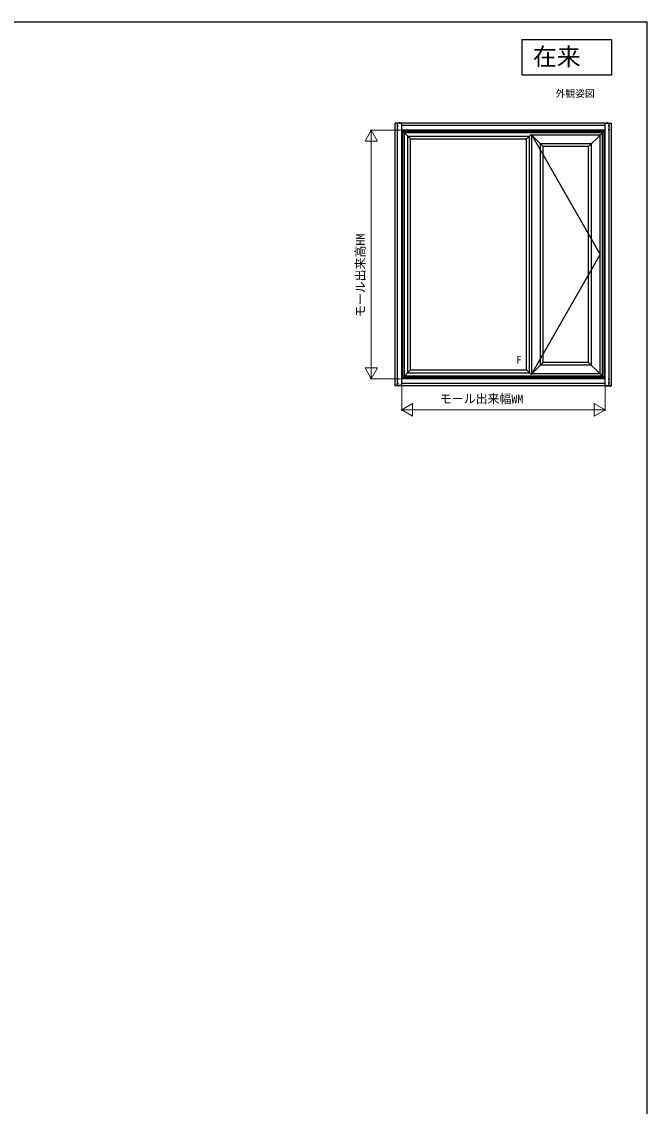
# Model space of a CAD drawing. Units: millimetres, scale not verified. Extents: x -525 to 525, y -783 to 779.
# Drawn here: x 0 to 525, y -163 to 747 of the extents above; entities that cross this region are included whole.
import ezdxf
from ezdxf.enums import TextEntityAlignment as Align

# ---------------------------------------------------------------- set-up
doc = ezdxf.new("R2010")
doc.units = ezdxf.units.MM
doc.header["$LTSCALE"] = 4
for name, color, linetype in [('0-1_USER1', 3, 'Continuous'), ('0-6_YKK_A1', 4, 'Continuous'), ('0-8_YKK_ZWAK', 7, 'Continuous')]:
    doc.layers.add(name, color=color, linetype=linetype)
doc.layers.add('0-7_YKK_D', color=6, linetype='Continuous', lineweight=18)
doc.styles.add('ＭＳ ゴシック', font='')
doc.styles.get('ＭＳ ゴシック').set_extended_font_data('MS Gothic')

msp = doc.modelspace()

# ---------------------------------------------------------------- linework, layer by layer
at = {"layer": '0-1_USER1'}
msp.add_lwpolyline([(420, 732.2), (495, 732.2), (495, 702.2), (420, 702.2)], close=True, dxfattribs=at)
at = {"layer": '0-6_YKK_A1'}
for p, q in [((313.4, 441.85), (313.4, 661.95)), ((315.25, 661.95), (313.45, 661.95)), ((315.251, 662.2), (313.451, 662.2)), ((315.17, 659.75), (316.146, 659.75)), ((315.17, 656.6), (316.146, 656.6)), ((315.25, 661.95), (315.35, 661.95)), ((315.251, 662.2), (315.451, 662.2)), ((315.4, 660.2), (315.322, 660.2)), ((315.322, 659.3), (315.4, 659.3)), ((315.4, 657.05), (315.322, 657.05)), ((315.322, 656.15), (315.4, 656.15)), ((315.4, 441.85), (315.4, 661.95)), ((315.4, 660.2), (315.4, 660.14)), ((315.4, 659.94), (315.4, 659.56)), ((315.4, 659.36), (315.4, 659.3)), ((315.4, 657.05), (315.4, 656.99)), ((315.4, 656.79), (315.4, 656.41)), ((315.4, 656.21), (315.4, 656.15)), ((318.8, 661.95), (315.45, 661.95)), ((318.799, 662.2), (315.451, 662.2)), ((315.75, 661.95), (315.75, 661.95)), ((316.649, 662.278), (316.649, 662.2)), ((316.709, 662.2), (316.649, 662.2)), ((317.289, 662.2), (316.909, 662.2)), ((317.099, 662.43), (317.099, 661.454)), ((317.549, 662.2), (317.489, 662.2)), ((317.549, 662.2), (317.549, 662.278)), ((318.8, 661.95), (318.9, 661.95)), ((318.9, 661.95), (318.899, 662.101)), ((489.5, 662.2), (318.9, 662.2)), ((318.9, 441.6), (318.9, 662.2)), ((489.5, 660.2), (318.9, 660.2)), ((489.5, 656.2), (318.9, 656.2)), ((326.3, 648.8), (318.9, 656.2)), ((488.7, 655.4), (319.7, 655.4)), ((319.7, 448.4), (319.7, 655.4)), ((485.3, 652), (489.5, 656.2)), ((488.7, 448.4), (488.7, 655.4)), ((489.5, 441.6), (489.5, 662.2)), ((489.5, 661.95), (489.501, 662.101)), ((489.6, 661.95), (489.5, 661.95)), ((489.6, 661.95), (492.95, 661.95)), ((489.601, 662.2), (492.949, 662.2)), ((490.851, 662.2), (490.851, 662.278)), ((490.851, 662.2), (490.911, 662.2)), ((491.111, 662.2), (491.491, 662.2)), ((491.301, 662.43), (491.301, 661.454)), ((491.691, 662.2), (491.751, 662.2)), ((491.751, 662.278), (491.751, 662.2)), ((493.23, 659.75), (492.254, 659.75)), ((493.23, 656.6), (492.254, 656.6)), ((492.65, 661.95), (492.65, 661.95)), ((493.149, 662.2), (492.949, 662.2)), ((493, 441.85), (493, 661.95)), ((493, 660.2), (493.078, 660.2)), ((493, 660.2), (493, 660.14)), ((493, 659.94), (493, 659.56)), ((493, 659.36), (493, 659.3)), ((493.078, 659.3), (493, 659.3)), ((493, 657.05), (493.078, 657.05)), ((493, 657.05), (493, 656.99)), ((493, 656.79), (493, 656.41)), ((493, 656.21), (493, 656.15)), ((493.078, 656.15), (493, 656.15)), ((493.15, 661.95), (493.05, 661.95)), ((493.149, 662.2), (494.949, 662.2)), ((493.15, 661.95), (494.95, 661.95)), ((495, 441.85), (495, 661.95)), ((487.5, 654.2), (320.9, 654.2)), ((320.9, 449.6), (320.9, 654.2)), ((487.264, 653.964), (321.136, 653.964)), ((321.136, 449.836), (321.136, 653.964)), ((323.9, 651.2), (426.1, 651.2)), ((323.9, 452.6), (323.9, 651.2)), ((326.3, 648.8), (423.7, 648.8)), ((326.3, 455), (326.3, 648.8)), ((423.7, 648.8), (427.4, 652.5)), ((423.7, 455), (423.7, 648.8)), ((426.1, 452.6), (426.1, 651.2)), ((428.1, 651.8), (427.4, 652.5)), ((428.1, 652), (485.3, 551.9)), ((437.7, 642.4), (428.1, 652)), ((485.3, 652), (428.1, 652)), ((428.1, 451.8), (428.1, 652)), ((485.3, 652), (475.7, 642.4)), ((485.3, 451.8), (485.3, 652)), ((487.264, 449.836), (487.264, 653.964)), ((487.5, 449.6), (487.5, 654.2)), ((478.1, 644.8), (435.3, 644.8)), ((435.3, 459), (435.3, 644.8)), ((475.7, 642.4), (437.7, 642.4)), ((437.7, 461.4), (437.7, 642.4)), ((475.7, 461.4), (475.7, 642.4)), ((478.1, 459), (478.1, 644.8)), ((428.1, 451.8), (485.3, 551.9)), ((326.3, 455), (318.9, 447.6)), ((326.3, 455), (423.7, 455)), ((423.7, 455), (427.4, 451.3)), ((437.7, 461.4), (428.1, 451.8)), ((478.1, 459), (435.3, 459)), ((475.7, 461.4), (437.7, 461.4)), ((485.3, 451.8), (475.7, 461.4)), ((315.17, 447.2), (316.146, 447.2)), ((315.322, 447.65), (315.4, 447.65)), ((315.4, 446.75), (315.322, 446.75)), ((315.4, 447.59), (315.4, 447.65)), ((315.4, 447.01), (315.4, 447.39)), ((315.4, 446.75), (315.4, 446.81)), ((489.5, 447.6), (318.9, 447.6)), ((488.7, 448.4), (319.7, 448.4)), ((487.5, 449.6), (320.9, 449.6)), ((487.264, 449.836), (321.136, 449.836)), ((323.9, 452.6), (426.1, 452.6)), ((428.1, 452), (427.4, 451.3)), ((485.3, 451.8), (428.1, 451.8)), ((485.3, 451.8), (489.5, 447.6)), ((493.23, 447.2), (492.254, 447.2)), ((493.078, 447.65), (493, 447.65)), ((493, 447.59), (493, 447.65)), ((493, 447.01), (493, 447.39)), ((493, 446.75), (493, 446.81)), ((493, 446.75), (493.078, 446.75)), ((315.25, 441.85), (313.45, 441.85)), ((315.251, 441.6), (313.451, 441.6)), ((315.17, 444.05), (316.146, 444.05)), ((315.25, 441.85), (315.35, 441.85)), ((315.251, 441.6), (315.451, 441.6)), ((315.322, 444.5), (315.4, 444.5)), ((315.4, 443.6), (315.322, 443.6)), ((315.4, 444.44), (315.4, 444.5)), ((315.4, 443.86), (315.4, 444.24)), ((315.4, 443.6), (315.4, 443.66)), ((318.8, 441.85), (315.45, 441.85)), ((318.799, 441.6), (315.451, 441.6)), ((315.75, 441.85), (315.75, 441.85)), ((318.8, 441.85), (318.9, 441.85)), ((318.9, 441.85), (318.899, 441.699)), ((489.5, 443.6), (318.9, 443.6)), ((489.5, 441.6), (318.9, 441.6)), ((489.5, 441.85), (489.501, 441.699)), ((489.6, 441.85), (489.5, 441.85)), ((489.6, 441.85), (492.95, 441.85)), ((489.601, 441.6), (492.949, 441.6)), ((493.23, 444.05), (492.254, 444.05)), ((492.65, 441.85), (492.65, 441.85)), ((493.149, 441.6), (492.949, 441.6)), ((493.078, 444.5), (493, 444.5)), ((493, 444.44), (493, 444.5)), ((493, 443.86), (493, 444.24)), ((493, 443.6), (493, 443.66)), ((493, 443.6), (493.078, 443.6)), ((493.15, 441.85), (493.05, 441.85)), ((493.149, 441.6), (494.949, 441.6)), ((493.15, 441.85), (494.95, 441.85))]:
    msp.add_line(p, q, dxfattribs=at)
for points in [[(313.351, 662.101), (313.35, 661.95), (313.45, 661.95)], [(315.351, 662.101), (315.35, 661.95), (315.45, 661.95)], [(493.049, 662.101), (493.05, 661.95), (492.95, 661.95)], [(495.049, 662.101), (495.05, 661.95), (494.95, 661.95)], [(313.351, 441.699), (313.35, 441.85), (313.45, 441.85)], [(315.351, 441.699), (315.35, 441.85), (315.45, 441.85)], [(493.049, 441.699), (493.05, 441.85), (492.95, 441.85)], [(495.049, 441.699), (495.05, 441.85), (494.95, 441.85)]]:
    msp.add_lwpolyline(points, dxfattribs=at)
for centre, radius, start, end in [((313.451, 662.1), 0.1, 90, 179.5), ((316.4, 659.75), 1.2, 159.64559, 200.35441), ((316.4, 656.6), 1.2, 159.64559, 200.35441), ((315.322, 660.15), 0.05, 90, 159.64559), ((315.322, 659.35), 0.05, 200.35441, 270), ((315.322, 657), 0.05, 90, 159.64559), ((315.322, 656.2), 0.05, 200.35441, 270), ((315.451, 662.1), 0.1, 90, 179.5), ((316.699, 662.278), 0.05, 110.35441, 180), ((317.099, 661.2), 1.2, 69.64559, 110.35441), ((317.499, 662.278), 0.05, 0, 69.64559), ((318.799, 662.1), 0.1, 0.5, 90), ((489.601, 662.1), 0.1, 90, 179.5), ((490.901, 662.278), 0.05, 110.35441, 180), ((491.301, 661.2), 1.2, 69.64559, 110.35441), ((491.701, 662.278), 0.05, 0, 69.64559), ((492.949, 662.1), 0.1, 0.5, 90), ((493.078, 660.15), 0.05, 20.35441, 90), ((493.078, 659.35), 0.05, 270, 339.64559), ((493.078, 657), 0.05, 20.35441, 90), ((493.078, 656.2), 0.05, 270, 339.64559), ((492, 659.75), 1.2, 339.64559, 20.35441), ((492, 656.6), 1.2, 339.64559, 20.35441), ((494.949, 662.1), 0.1, 0.5, 90), ((316.4, 447.2), 1.2, 159.64559, 200.35441), ((315.322, 447.6), 0.05, 90, 159.64559), ((315.322, 446.8), 0.05, 200.35441, 270), ((493.078, 447.6), 0.05, 20.35441, 90), ((493.078, 446.8), 0.05, 270, 339.64559), ((492, 447.2), 1.2, 339.64559, 20.35441), ((313.451, 441.7), 0.1, 180.5, 270), ((316.4, 444.05), 1.2, 159.64559, 200.35441), ((315.322, 444.45), 0.05, 90, 159.64559), ((315.322, 443.65), 0.05, 200.35441, 270), ((315.451, 441.7), 0.1, 180.5, 270), ((318.799, 441.7), 0.1, 270, 359.5), ((489.601, 441.7), 0.1, 180.5, 270), ((492.949, 441.7), 0.1, 270, 359.5), ((493.078, 444.45), 0.05, 20.35441, 90), ((493.078, 443.65), 0.05, 270, 339.64559), ((492, 444.05), 1.2, 339.64559, 20.35441), ((494.949, 441.7), 0.1, 270, 359.5)]:
    msp.add_arc(centre, radius, start, end, dxfattribs=at)
at = {"layer": '0-7_YKK_D'}
for p, q in [((293.4, 656.2), (288.15, 647.107)), ((317.9, 656.2), (292.4, 656.2)), ((293.4, 656.2), (298.65, 647.107)), ((293.4, 656.2), (293.4, 638.013)), ((288.15, 647.107), (298.65, 647.107)), ((293.4, 645.7), (293.4, 458.1)), ((293.4, 447.6), (293.4, 465.787)), ((293.4, 447.6), (288.15, 456.693)), ((298.65, 456.693), (288.15, 456.693)), ((293.4, 447.6), (298.65, 456.693)), ((317.9, 447.6), (292.4, 447.6)), ((318.9, 446.6), (318.9, 420.6)), ((489.5, 446.6), (489.5, 420.6)), ((318.9, 421.6), (327.993, 426.85)), ((318.9, 421.6), (327.993, 416.35)), ((318.9, 421.6), (337.087, 421.6)), ((327.993, 416.35), (327.993, 426.85)), ((329.4, 421.6), (479, 421.6)), ((489.5, 421.6), (471.313, 421.6)), ((489.5, 421.6), (480.407, 426.85)), ((480.407, 426.85), (480.407, 416.35)), ((489.5, 421.6), (480.407, 416.35))]:
    msp.add_line(p, q, dxfattribs=at)
at = {"layer": '0-8_YKK_ZWAK'}
msp.add_line((-525, 747.2), (525, 747.2), dxfattribs=at)
msp.add_lwpolyline([(-525, -782.8), (525, -782.8), (525, 747.2)], dxfattribs=at)

# ---------------------------------------------------------------- texts
at = {"layer": '0-1_USER1', "style": 'ＭＳ ゴシック'}
for s, height, p in [('在来', 14.66, (429, 706.2)), ('外観姿図', 5.865, (448, 682.2))]:
    msp.add_text(s, height=height, dxfattribs=at).set_placement(p, align=Align.BOTTOM_LEFT)
at = {"layer": '0-6_YKK_A1', "style": 'ＭＳ ゴシック'}
msp.add_text('F', height=6.598, dxfattribs=at).set_placement((415, 458.2), align=Align.BOTTOM_LEFT)
at = {"layer": '0-7_YKK_D', "style": 'ＭＳ ゴシック'}
msp.add_text('モール出来高HM', height=7.331, rotation=90, dxfattribs=at).set_placement((290.093, 499.372), align=Align.BOTTOM_LEFT)
msp.add_text('モール出来幅WM', height=7.331, dxfattribs=at).set_placement((350.933, 424.907), align=Align.BOTTOM_LEFT)

doc.saveas('drawing.dxf')
